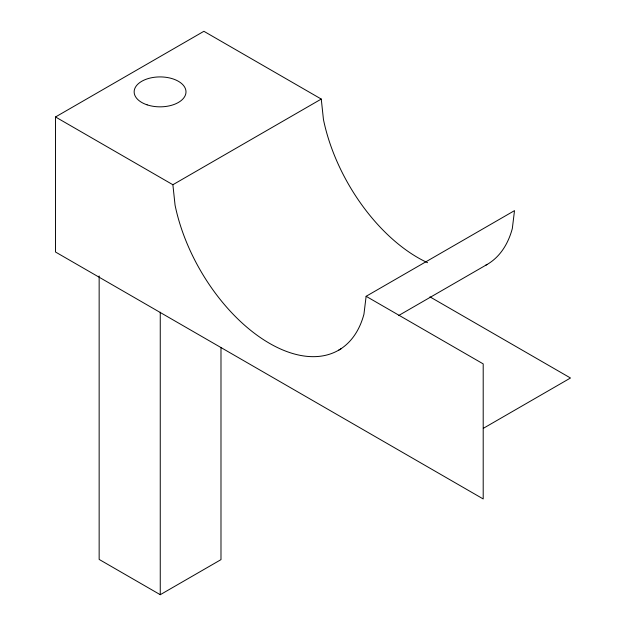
<?xml version="1.0" encoding="UTF-8"?>
<svg xmlns="http://www.w3.org/2000/svg" width="626" height="626" viewBox="0 0 626 626"><rect width="100%" height="100%" fill="white"/><g stroke="black" fill="none" stroke-linecap="round" stroke-linejoin="round"><path stroke-width="0.94" d="M366.124 296.301L363.949 314.182A138.276 79.831 60 0 1 269.501 343.338A138.276 79.831 60 0 1 175.061 205.132L172.878 184.733L55.511 116.968L55.511 252.02L483.202 498.945L483.202 363.894L366.124 296.301L514.509 210.633L512.326 228.513A138.276 79.831 60 0 1 485.369 265.424M55.511 116.968L203.896 31.3L321.263 99.064L323.446 119.464A138.276 79.831 60 0 0 427.566 262.701M172.878 184.733L321.263 99.064M338.643 350.184L341.17 348.721M398.496 315.621L487.02 264.516M99.151 275.949L99.151 559.425L160.256 594.7L220.986 559.636L220.986 347.461M483.327 428.333L570.489 378.002L429.952 296.865M160.256 312.202L160.256 594.7M147.11 104.839A25.924 14.969 0 0 0 185.992 91.881A25.924 14.969 0 0 0 147.11 78.915A25.924 14.969 0 0 0 147.11 104.839"/></g></svg>
